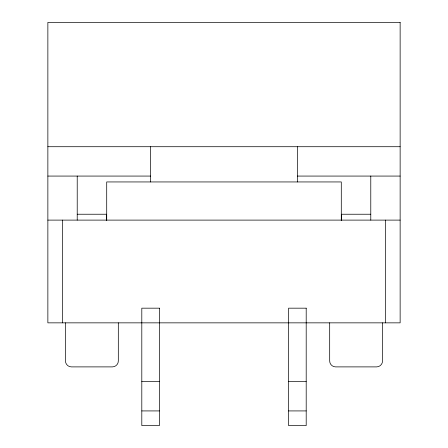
<?xml version="1.0" encoding="UTF-8"?>
<svg xmlns="http://www.w3.org/2000/svg" width="448" height="448" viewBox="0 0 448 448"><rect width="100%" height="100%" fill="white"/><g stroke="black" fill="none" stroke-linecap="round" stroke-linejoin="round"><path stroke-width="0.67" d="M47.863 146.714L400.137 146.714M47.863 176.07L150.606 176.07M297.394 176.07L400.137 176.07M77.218 214.234L106.574 214.234L106.574 220.108M370.782 214.234L341.426 214.234L341.426 220.108M47.863 220.108L400.137 220.108M141.803 381.567L159.415 381.567M288.585 381.567L306.197 381.567M141.803 410.922L159.415 410.922M288.585 410.922L306.197 410.922M385.459 220.108L385.459 322.851M382.525 322.851L382.525 361.015C382.57 364.174 379.747 366.934 376.6 366.89L335.602 366.89C332.455 366.934 329.638 364.174 329.683 361.015L329.683 322.851M370.782 176.07L370.782 220.108M341.292 220.382L341.292 181.944L106.708 181.944L106.708 220.382M297.394 146.714L297.394 181.944M150.606 146.714L150.606 181.944M118.317 322.851L118.317 361.015C118.362 364.174 115.545 366.934 112.398 366.89L71.4 366.89C68.253 366.934 65.43 364.174 65.475 361.015L65.475 322.851M77.218 176.07L77.218 220.108M62.541 220.108L62.541 322.851M400.137 22.4L47.863 22.4L47.863 322.851L400.137 322.851L400.137 22.4M159.415 308.174L141.803 308.174L141.803 425.6L159.415 425.6L159.415 308.174M306.197 308.174L288.585 308.174L288.585 425.6L306.197 425.6L306.197 308.174"/></g></svg>
